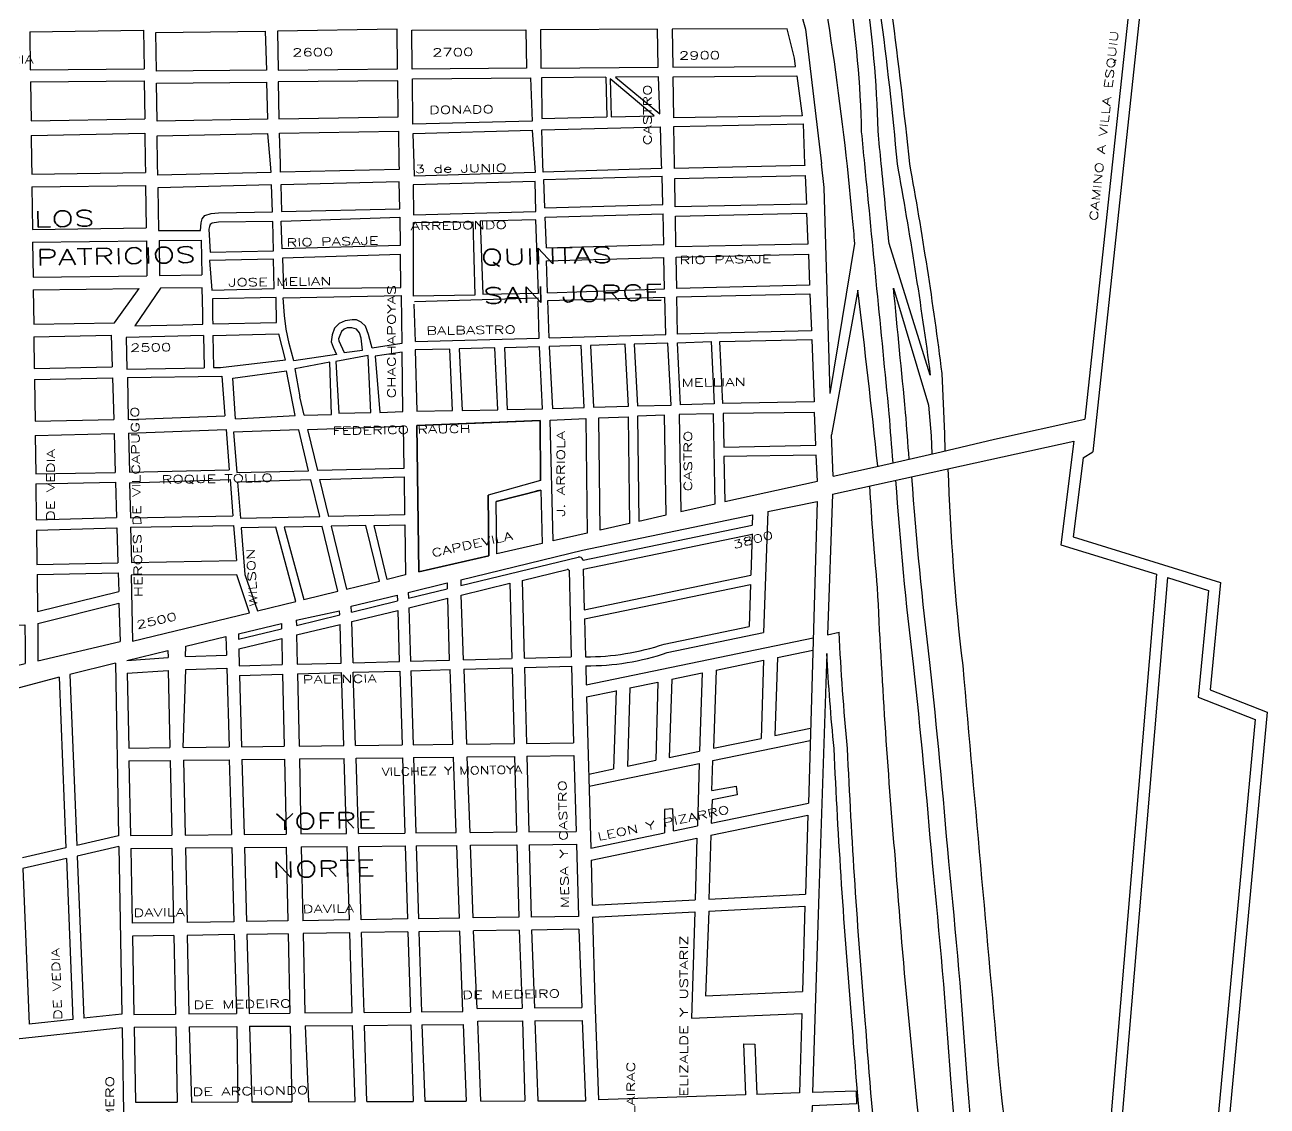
# Model space of a CAD drawing. Header units: millimetres. Extents: x 4375152 to 4409667, y 6523746 to 6549185.
# Drawn here: x 4391750 to 4393303, y 6528235 to 6529587 of the extents above; entities that cross this region are included whole.
import ezdxf

# ---------------------------------------------------------------- set-up
doc = ezdxf.new("R2010")
doc.units = ezdxf.units.MM
for name, color, linetype in [('LINEA CALLE', 252, 'Continuous'), ('NOMBRE BARRIO', 8, 'Continuous'), ('NOMBRE CALLE', 252, 'Continuous')]:
    doc.layers.add(name, color=color, linetype=linetype)
doc.styles.add('ROMANS', font='romans')
doc.styles.add('S1', font='ROMANS')

msp = doc.modelspace()

# ---------------------------------------------------------------- linework, layer by layer
at = {"layer": 'LINEA CALLE', "transparency": 33554687}
for p, q in [((4393227.6, 6530518), (4393075.1, 6529093.8)), ((4393173.8, 6529883.6), (4393084.8, 6529053.1)), ((4391756.5, 6529578.3), (4391898.6, 6529580.3)), ((4391756.5, 6529578.3), (4391757.1, 6529530.5)), ((4391898.6, 6529580.3), (4391899.2, 6529531.9)), ((4391757.1, 6529530.5), (4391899.2, 6529531.9)), ((4392476.4, 6529521.4), (4392395.8, 6529520.8)), ((4392395.8, 6529520.8), (4392396.4, 6529470)), ((4391757.3, 6529515.6), (4391899.4, 6529517.1)), ((4391757.3, 6529515.6), (4391758, 6529466.9)), ((4391899.4, 6529517.1), (4391900.1, 6529469.6)), ((4392482.8, 6529472.1), (4392536.9, 6529473.3)), ((4391758, 6529466.9), (4391900.1, 6529469.6)), ((4392396.4, 6529470), (4392477.6, 6529471.9)), ((4391758.2, 6529448.6), (4391900.3, 6529451.3)), ((4391758.2, 6529448.6), (4391758.7, 6529416.5)), ((4391900.3, 6529451.3), (4391900.8, 6529416.5)), ((4391758.7, 6529416.5), (4391758.9, 6529400.2)), ((4391900.8, 6529416.5), (4391901, 6529402.1)), ((4391758.9, 6529400.2), (4391901, 6529402.1)), ((4392399, 6529393.5), (4392546.6, 6529397.8)), ((4391759.1, 6529384.3), (4391901.2, 6529386.2)), ((4391759.1, 6529384.3), (4391759.8, 6529331.1)), ((4391901.2, 6529386.2), (4391901.9, 6529333)), ((4392400.2, 6529358), (4392547.6, 6529362.3)), ((4392400.6, 6529346.4), (4392547.9, 6529350.7)), ((4391759.8, 6529331.1), (4391901.9, 6529333)), ((4391918, 6529317.2), (4391970.4, 6529317.7)), ((4391760, 6529315.1), (4391902.1, 6529317)), ((4391760, 6529315.1), (4391760.6, 6529271.4)), ((4391902.1, 6529317), (4391902.7, 6529273.3)), ((4391918, 6529317.2), (4391918.6, 6529273.5)), ((4392402, 6529308.1), (4392548.9, 6529312.4)), ((4392402, 6529291.9), (4392548.8, 6529296.2)), ((4391760.6, 6529271.4), (4391902.7, 6529273.3)), ((4391918.6, 6529273.5), (4391971.4, 6529274.4)), ((4391760.8, 6529255.4), (4391893.3, 6529257.2)), ((4391862.1, 6529214.3), (4391893.3, 6529257.2)), ((4391760.8, 6529255.4), (4391760.8, 6529255.3)), ((4391760.8, 6529255.4), (4391761.4, 6529212.6)), ((4392237.4, 6529240.9), (4392392.1, 6529245.4)), ((4392403.7, 6529242.4), (4392550.1, 6529246.6)), ((4391761.4, 6529212.6), (4391862.1, 6529214.3)), ((4391761.6, 6529196.9), (4391858.2, 6529198.9)), ((4391761.6, 6529196.9), (4391762.1, 6529157.4)), ((4391858.2, 6529198.9), (4391859.3, 6529159.3)), ((4392238.5, 6529190.8), (4392393, 6529195.3)), ((4392405.3, 6529195.6), (4392551.3, 6529199.8)), ((4391762.1, 6529157.4), (4391859.3, 6529159.3)), ((4391878.4, 6529145.8), (4391996.4, 6529147.6)), ((4391996.4, 6529147.6), (4392000.3, 6529098.2)), ((4391762.3, 6529143.4), (4391859.7, 6529145.4)), ((4391762.3, 6529143.4), (4391763, 6529091.3)), ((4391859.7, 6529145.4), (4391861.3, 6529093.3)), ((4391878.4, 6529145.8), (4391879.5, 6529093.6)), ((4391763, 6529091.3), (4391861.3, 6529093.3)), ((4391879.5, 6529093.6), (4392000.3, 6529098.2)), ((4392013.4, 6529094.4), (4392088.2, 6529098.3)), ((4392962.2, 6529068.9), (4393075.1, 6529093.8)), ((4391763.2, 6529073.4), (4391861.8, 6529076.1)), ((4391763.2, 6529073.4), (4391763.9, 6529025.7)), ((4391861.8, 6529076.1), (4391863.2, 6529027.3)), ((4391879.9, 6529076.5), (4392001.7, 6529080.8)), ((4391879.9, 6529076.5), (4391880.9, 6529027.5)), ((4392001.7, 6529080.8), (4392005.7, 6529030.5)), ((4392759.6, 6529000.2), (4393061.2, 6529066.4)), ((4392895.3, 6529053.1), (4392962.2, 6529068.9)), ((4393061.2, 6529066.4), (4393045.1, 6528936.8)), ((4392816.9, 6529035.3), (4392895.3, 6529053.1)), ((4393072.7, 6529045.4), (4393060.5, 6528946.7)), ((4393072.7, 6529045.4), (4393084.8, 6529053.1)), ((4391763.9, 6529025.7), (4391863.2, 6529027.3)), ((4391880.9, 6529027.5), (4392005.7, 6529030.5)), ((4392760.4, 6529022.6), (4392816.9, 6529035.3)), ((4391764, 6529013), (4391863.5, 6529015.2)), ((4391764, 6529013), (4391764.6, 6528968.2)), ((4391863.5, 6529015.2), (4391864.8, 6528971.1)), ((4391881.2, 6529014.5), (4392006.7, 6529018.4)), ((4391881.2, 6529014.5), (4391882.2, 6528970.5)), ((4392006.7, 6529018.4), (4392010.2, 6528973.2)), ((4392759.6, 6529000.2), (4392753.5, 6528824.2)), ((4392678.7, 6528978.3), (4392673.5, 6528827)), ((4392678.7, 6528978.3), (4392740.5, 6528991.1)), ((4392740.5, 6528991.1), (4392729.5, 6528614)), ((4391764.6, 6528968.2), (4391864.8, 6528971.1)), ((4391882.2, 6528970.5), (4392010.2, 6528973.2)), ((4391882.4, 6528958.7), (4392011.2, 6528961.1)), ((4392011.2, 6528961.1), (4392014.7, 6528917.3)), ((4392447.3, 6528930.1), (4392659.7, 6528974.3)), ((4392447.8, 6528917.8), (4392659.4, 6528961.5)), ((4392659.7, 6528974.3), (4392659.4, 6528961.5)), ((4391764.8, 6528955.2), (4391865.2, 6528958.2)), ((4391764.8, 6528955.2), (4391765.4, 6528912)), ((4391865.2, 6528958.2), (4391866.5, 6528914.4)), ((4391882.4, 6528958.7), (4391883.4, 6528914.8)), ((4392448, 6528906.3), (4392659, 6528950)), ((4392659, 6528950.6), (4392657.5, 6528898.7)), ((4393060.5, 6528946.7), (4393244.6, 6528889.9)), ((4392295, 6528893.2), (4392447.3, 6528930.1)), ((4393045.1, 6528936.8), (4393164.4, 6528900)), ((4391765.4, 6528912), (4391866.5, 6528914.4)), ((4391883.4, 6528914.8), (4392014.7, 6528917.3)), ((4392295.3, 6528886), (4392441.6, 6528921.4)), ((4391765.5, 6528899.7), (4391866.9, 6528901.8)), ((4391765.5, 6528899.7), (4391766.1, 6528853.3)), ((4391866.9, 6528901.8), (4391867.5, 6528878.6)), ((4392371.7, 6528892.4), (4392428.2, 6528906.1)), ((4392430.3, 6528905), (4392433.1, 6528796.9)), ((4392448, 6528906.3), (4392449.3, 6528855.6)), ((4392449.3, 6528855.6), (4392657.5, 6528898.7)), ((4393164.4, 6528900), (4393105.5, 6528196.3)), ((4392229.4, 6528877.3), (4392278, 6528889.1)), ((4392278, 6528889.1), (4392278.2, 6528881.8)), ((4392295, 6528893.2), (4392295.3, 6528886)), ((4392295.7, 6528874), (4392356.2, 6528888.7)), ((4392356.2, 6528888.7), (4392358.8, 6528794.8)), ((4392371.7, 6528892.4), (4392374.4, 6528795.3)), ((4392449.6, 6528844.2), (4392657.1, 6528887.1)), ((4392657.1, 6528887.1), (4392655.5, 6528834.7)), ((4393178.1, 6528895.8), (4393120.5, 6528208.5)), ((4393178.1, 6528895.8), (4393229.6, 6528879.9)), ((4393244.6, 6528889.9), (4393231.5, 6528755.5)), ((4391766.1, 6528853.3), (4391867.5, 6528878.6)), ((4392158.1, 6528860), (4392215.7, 6528874)), ((4392215.7, 6528874), (4392215.9, 6528866.7)), ((4392229.4, 6528877.3), (4392229.6, 6528870.1)), ((4392229.6, 6528870.1), (4392278.2, 6528881.8)), ((4392230, 6528858.1), (4392278.7, 6528869.9)), ((4392280.8, 6528792.7), (4392278.7, 6528869.9)), ((4392298.6, 6528793.2), (4392295.7, 6528874)), ((4393229.6, 6528879.9), (4393216.5, 6528746.3)), ((4391766.3, 6528838.5), (4391867.7, 6528863.8)), ((4391867.7, 6528863.8), (4391869.4, 6528816)), ((4392089.5, 6528842.4), (4392143.6, 6528854.1)), ((4392143.8, 6528849.3), (4392143.6, 6528854.1)), ((4392158.3, 6528852.8), (4392158.1, 6528860)), ((4392158.3, 6528852.8), (4392215.9, 6528866.7)), ((4392158.7, 6528840.8), (4392216.3, 6528854.8)), ((4392216.3, 6528854.8), (4392218.2, 6528791)), ((4392230, 6528858.1), (4392232.1, 6528791.4)), ((4391611.4, 6528833.6), (4391750.4, 6528836.8)), ((4391750.4, 6528836.8), (4391750.6, 6528811)), ((4391750.4, 6528836.8), (4391750.6, 6528811)), ((4391766.3, 6528838.5), (4391766.5, 6528811)), ((4391766.3, 6528838.5), (4391766.5, 6528811)), ((4392017.3, 6528825.6), (4392070.9, 6528838.4)), ((4392070.9, 6528838.4), (4392071, 6528831.7)), ((4392089.5, 6528842.4), (4392089.6, 6528836.2)), ((4392089.6, 6528836.1), (4392143.8, 6528849.3)), ((4392089.9, 6528824.1), (4392144.2, 6528837.3)), ((4392145.5, 6528789), (4392144.2, 6528837.3)), ((4392160.4, 6528789.4), (4392158.7, 6528840.8)), ((4392449.6, 6528844.2), (4392450.9, 6528796.9)), ((4391951.5, 6528810), (4392001.5, 6528822.1)), ((4392001.5, 6528822.1), (4392002.2, 6528798.7)), ((4392017.3, 6528825.6), (4392017.4, 6528818.7)), ((4392017.4, 6528818.7), (4392071, 6528831.7)), ((4392089.9, 6528824.1), (4392090.7, 6528787.6)), ((4392549.4, 6528812.8), (4392655.5, 6528834.7)), ((4392553.1, 6528802.1), (4392673.5, 6528827)), ((4392753.5, 6528824.2), (4392767.9, 6528827.4)), ((4391750.6, 6528811), (4391750.8, 6528788.4)), ((4391766.5, 6528811), (4391766.6, 6528791.8)), ((4391766.6, 6528791.8), (4391869.4, 6528816)), ((4391950.9, 6528797.3), (4391951.5, 6528810)), ((4392017.8, 6528806.7), (4392071.3, 6528819.6)), ((4392071.3, 6528819.6), (4392072, 6528787)), ((4392451.9, 6528761.7), (4392735.3, 6528820.4)), ((4391877.9, 6528792.3), (4391929, 6528804.6)), ((4391929, 6528804.6), (4391929.2, 6528795.8)), ((4391950.9, 6528797.3), (4392002.2, 6528798.7)), ((4392614.2, 6528780.2), (4392673.5, 6528792.5)), ((4392673.5, 6528792.5), (4392670.6, 6528694.8)), ((4392690.8, 6528796.1), (4392687.6, 6528698.3)), ((4392690.8, 6528796.1), (4392734.9, 6528805.2)), ((4392752.7, 6528801.1), (4392742.6, 6528500.9)), ((4391612.4, 6528755.1), (4391750.8, 6528788.4)), ((4391863.6, 6528788.9), (4391806.6, 6528774.8)), ((4391806.6, 6528774.8), (4391815.2, 6528561)), ((4391863.6, 6528788.9), (4391867.4, 6528573)), ((4391878.2, 6528776.2), (4391880, 6528682.7)), ((4391929.5, 6528779.7), (4391931.5, 6528683.3)), ((4391948.3, 6528683.5), (4391951.3, 6528781.1)), ((4391951.3, 6528781.1), (4392002.6, 6528782.5)), ((4392002.6, 6528782.5), (4392005.4, 6528684.2)), ((4392072.3, 6528775.1), (4392074.2, 6528685)), ((4392090.9, 6528775.6), (4392092.9, 6528685.2)), ((4392148.9, 6528685.9), (4392146, 6528777.1)), ((4392163.6, 6528686.1), (4392160.7, 6528777.5)), ((4392218.7, 6528779), (4392221.6, 6528686.8)), ((4392232.5, 6528779.4), (4392235.4, 6528686.9)), ((4392285.3, 6528687.5), (4392281.9, 6528780.8)), ((4392302.6, 6528687.7), (4392299.1, 6528781.2)), ((4392359.1, 6528782.9), (4392361.6, 6528688.4)), ((4392374.7, 6528783.3), (4392377.3, 6528688.6)), ((4392433.5, 6528784.9), (4392436.1, 6528689.3)), ((4392451.2, 6528785.5), (4392451.9, 6528761.7)), ((4392558.8, 6528768.8), (4392596.5, 6528776.6)), ((4392596.5, 6528776.6), (4392593.5, 6528678.8)), ((4392614.2, 6528780.2), (4392611, 6528682.4)), ((4391793.1, 6528771.2), (4391738.7, 6528756.9)), ((4391793.1, 6528771.2), (4391801.6, 6528557.9)), ((4392018.7, 6528773.6), (4392021.2, 6528684.4)), ((4392506.4, 6528757.9), (4392541.5, 6528765.2)), ((4392541.5, 6528765.2), (4392538.6, 6528667.4)), ((4392558.8, 6528768.8), (4392555.6, 6528671)), ((4392452.3, 6528746.7), (4392489.1, 6528754.3)), ((4392452.3, 6528746.7), (4392457.4, 6528557.7)), ((4392489.1, 6528754.5), (4392486.1, 6528656.6)), ((4392506.4, 6528757.9), (4392503.2, 6528660.1)), ((4393216.5, 6528746.3), (4393287.9, 6528718.5)), ((4393231.5, 6528755.5), (4393302.8, 6528727.7)), ((4393302.8, 6528727.7), (4393231, 6527957.3)), ((4393287.9, 6528718.5), (4393238.9, 6528193.3)), ((4392687.6, 6528698.3), (4392731.9, 6528707.5)), ((4391880, 6528682.7), (4391931.5, 6528683.3)), ((4391948.3, 6528683.5), (4392005.4, 6528684.2)), ((4392021.2, 6528684.4), (4392074.2, 6528685)), ((4392092.9, 6528685.2), (4392148.9, 6528685.9)), ((4392163.6, 6528686.1), (4392221.6, 6528686.8)), ((4392235.4, 6528686.9), (4392285.3, 6528687.5)), ((4392302.6, 6528687.7), (4392361.6, 6528688.4)), ((4392377.3, 6528688.6), (4392436.1, 6528689.3)), ((4392610.1, 6528667.2), (4392731.5, 6528692.3)), ((4392611, 6528682.4), (4392670.6, 6528694.8)), ((4391880.3, 6528666.6), (4391931.9, 6528667.2)), ((4391880.3, 6528666.6), (4391882.1, 6528573.3)), ((4391931.9, 6528667.2), (4391933.8, 6528573.8)), ((4391948.7, 6528667.4), (4392005.8, 6528668)), ((4391948.7, 6528667.4), (4391950.6, 6528573.9)), ((4392005.8, 6528668), (4392008.4, 6528574.5)), ((4392021.6, 6528668.2), (4392074.6, 6528668.9)), ((4392021.6, 6528668.2), (4392024.2, 6528574.6)), ((4392074.6, 6528668.9), (4392076.7, 6528575.1)), ((4392093.3, 6528669.1), (4392149.4, 6528669.8)), ((4392093.3, 6528669.1), (4392095.3, 6528575.3)), ((4392152.4, 6528575.8), (4392149.4, 6528669.8)), ((4392164.1, 6528669.9), (4392222.1, 6528670.6)), ((4392167.1, 6528576), (4392164.1, 6528669.9)), ((4392222.1, 6528670.6), (4392225.1, 6528576.5)), ((4392235.9, 6528670.8), (4392285.9, 6528671.4)), ((4392235.9, 6528670.8), (4392238.9, 6528576.6)), ((4392289.4, 6528577.1), (4392285.9, 6528671.4)), ((4392303.1, 6528671.6), (4392362, 6528672.3)), ((4392306.6, 6528577.3), (4392303.1, 6528671.6)), ((4392362, 6528672.3), (4392364.6, 6528577.8)), ((4392377.7, 6528672.5), (4392436.5, 6528673.2)), ((4392377.7, 6528672.5), (4392380.2, 6528578)), ((4392436.5, 6528673.2), (4392439.1, 6528578.5)), ((4392503.2, 6528660.1), (4392538.6, 6528667.4)), ((4392555.6, 6528671), (4392593.5, 6528678.8)), ((4392454.9, 6528650.1), (4392486.1, 6528656.6)), ((4392455.3, 6528635.1), (4392593.1, 6528663.6)), ((4392593.1, 6528663.6), (4392590.7, 6528585.3)), ((4392609.2, 6528618.1), (4392608, 6528588.9)), ((4392608, 6528588.9), (4392729.5, 6528614)), ((4392607.5, 6528573.7), (4392728.6, 6528598.8)), ((4392728.6, 6528598.8), (4392725.7, 6528500)), ((4391867.4, 6528573), (4391815.2, 6528561)), ((4391882.1, 6528573.3), (4391933.8, 6528573.8)), ((4391950.6, 6528573.9), (4392008.4, 6528574.5)), ((4392024.2, 6528574.6), (4392076.7, 6528575.1)), ((4392095.3, 6528575.3), (4392152.4, 6528575.8)), ((4392167.1, 6528576), (4392225.1, 6528576.5)), ((4392238.9, 6528576.6), (4392289.4, 6528577.1)), ((4392306.6, 6528577.3), (4392364.6, 6528577.8)), ((4392380.2, 6528578), (4392439.1, 6528578.5)), ((4392457.4, 6528557.7), (4392549.7, 6528576.8)), ((4392560.9, 6528579.2), (4392590.7, 6528585.3)), ((4392607.5, 6528573.7), (4392604.9, 6528493.7)), ((4391801.6, 6528557.9), (4391747.2, 6528545.4)), ((4391867.7, 6528559.6), (4391815.7, 6528547.7)), ((4391867.7, 6528559.6), (4391871.4, 6528349.9)), ((4391882.5, 6528557.1), (4391934.1, 6528557.6)), ((4391882.5, 6528557.1), (4391884.3, 6528463.6)), ((4391934.1, 6528557.6), (4391936.1, 6528464.4)), ((4391950.9, 6528557.8), (4392008.9, 6528558.3)), ((4391950.9, 6528557.8), (4391952.9, 6528464.7)), ((4392008.9, 6528558.3), (4392011.4, 6528465.6)), ((4392024.7, 6528558.5), (4392077, 6528559)), ((4392024.7, 6528558.5), (4392027.3, 6528465.8)), ((4392077, 6528559), (4392079.1, 6528466.6)), ((4392095.7, 6528559.1), (4392152.9, 6528559.7)), ((4392095.7, 6528559.1), (4392097.7, 6528466.9)), ((4392155.8, 6528467.8), (4392152.9, 6528559.7)), ((4392167.6, 6528559.8), (4392225.6, 6528560.4)), ((4392170.5, 6528468.1), (4392167.6, 6528559.8)), ((4392225.6, 6528560.4), (4392228.4, 6528469)), ((4392239.4, 6528560.5), (4392290, 6528561)), ((4392239.4, 6528560.5), (4392242.3, 6528469.2)), ((4392293.3, 6528470), (4392290, 6528561)), ((4392307.2, 6528561.1), (4392365, 6528561.7)), ((4392310.5, 6528470.3), (4392307.2, 6528561.1)), ((4392365, 6528561.7), (4392367.5, 6528471.2)), ((4392380.7, 6528561.8), (4392439.5, 6528562.4)), ((4392380.7, 6528561.8), (4392383.1, 6528471.4)), ((4392439.5, 6528562.4), (4392442, 6528472.3)), ((4392457.8, 6528542.7), (4392590.2, 6528570.1)), ((4392590.2, 6528570.1), (4392587.9, 6528492.9)), ((4391802.2, 6528544.6), (4391747.8, 6528532.1)), ((4391802.2, 6528544.6), (4391810.2, 6528343.3)), ((4391815.7, 6528547.7), (4391823.8, 6528344.8)), ((4392457.8, 6528542.7), (4392459.4, 6528486.2)), ((4391747.8, 6528532.1), (4391755.5, 6528337.5)), ((4392604.9, 6528493.7), (4392725.7, 6528500)), ((4392742.6, 6528500.9), (4392734.6, 6528252)), ((4392459.4, 6528486.2), (4392587.9, 6528492.9)), ((4392605.2, 6528478.9), (4392725.2, 6528485.2)), ((4392725.2, 6528485.2), (4392722, 6528378.2)), ((4391936.1, 6528464.4), (4391884.3, 6528463.6)), ((4392011.4, 6528465.6), (4391952.9, 6528464.7)), ((4392079.1, 6528466.6), (4392027.3, 6528465.8)), ((4392155.8, 6528467.8), (4392097.7, 6528466.9)), ((4392228.4, 6528469), (4392170.5, 6528468.1)), ((4392293.3, 6528470), (4392242.3, 6528469.2)), ((4392367.5, 6528471.2), (4392310.5, 6528470.3)), ((4392442, 6528472.3), (4392383.1, 6528471.4)), ((4392459.8, 6528471.4), (4392587.5, 6528478)), ((4392459.8, 6528471.4), (4392462.6, 6528367)), ((4392587.5, 6528478), (4392583.5, 6528345)), ((4392605.2, 6528478.9), (4392601, 6528373)), ((4391936.4, 6528448.2), (4391884.6, 6528447.4)), ((4391936.4, 6528448.2), (4391938.5, 6528350.2)), ((4392011.9, 6528449.4), (4391953.2, 6528448.5)), ((4391953.2, 6528448.5), (4391955.3, 6528350.3)), ((4392011.9, 6528449.4), (4392014.6, 6528350.8)), ((4392079.4, 6528450.5), (4392027.7, 6528449.7)), ((4392027.7, 6528449.7), (4392030.5, 6528351)), ((4392079.4, 6528450.5), (4392081.6, 6528351.4)), ((4392156.3, 6528451.7), (4392098.1, 6528450.8)), ((4392098.1, 6528450.8), (4392100.3, 6528351.5)), ((4392159.4, 6528352), (4392156.3, 6528451.7)), ((4392229, 6528452.8), (4392171, 6528451.9)), ((4392174.1, 6528352.2), (4392171, 6528451.9)), ((4392229, 6528452.8), (4392232.1, 6528352.6)), ((4392293.9, 6528453.8), (4392242.8, 6528453)), ((4392242.8, 6528453), (4392245.9, 6528352.8)), ((4392297.5, 6528353.2), (4392293.9, 6528453.8)), ((4392367.9, 6528455), (4392311.1, 6528454.1)), ((4392315.7, 6528357.2), (4392311.1, 6528454.1)), ((4392367.9, 6528455), (4392371.6, 6528357.7)), ((4392442.4, 6528456.2), (4392383.6, 6528455.2)), ((4392383.6, 6528455.2), (4392387.3, 6528357.8)), ((4392442.4, 6528456.2), (4392446.2, 6528358.3)), ((4391884.6, 6528447.4), (4391886.5, 6528349.7)), ((4392601, 6528373), (4392722, 6528378.2)), ((4392315.7, 6528357.2), (4392371.6, 6528357.7)), ((4392387.3, 6528357.8), (4392446.2, 6528358.3)), ((4392462.6, 6528367), (4392467.1, 6528243)), ((4391810.2, 6528343.3), (4391755.5, 6528337.5)), ((4391871.4, 6528349.9), (4391823.8, 6528344.8)), ((4391886.5, 6528349.7), (4391938.5, 6528350.2)), ((4391955.3, 6528350.3), (4392014.6, 6528350.8)), ((4392030.5, 6528351), (4392081.6, 6528351.4)), ((4392100.3, 6528351.5), (4392159.4, 6528352)), ((4392174.1, 6528352.2), (4392232.1, 6528352.6)), ((4392245.9, 6528352.8), (4392297.5, 6528353.2)), ((4392316.3, 6528341.1), (4392372.1, 6528341.5)), ((4392320.2, 6528241.3), (4392316.3, 6528341.1)), ((4392372.1, 6528341.5), (4392374.9, 6528241.5)), ((4392387.7, 6528341.7), (4392446.6, 6528342.2)), ((4392387.7, 6528341.7), (4392391.3, 6528241.5)), ((4392446.6, 6528342.2), (4392450.9, 6528241.7)), ((4392583.5, 6528345), (4392721.2, 6528350.9)), ((4392721.2, 6528350.9), (4392718.2, 6528251.5)), ((4391871.7, 6528332.8), (4391613.5, 6528305.2)), ((4391871.7, 6528332.8), (4391875.5, 6528123.1)), ((4391886.8, 6528333.6), (4391938.8, 6528334)), ((4391886.8, 6528333.6), (4391888.4, 6528239.8)), ((4391938.8, 6528334), (4391940.8, 6528240)), ((4391955.6, 6528334.2), (4392015.3, 6528334.7)), ((4391955.6, 6528334.2), (4391958.4, 6528240.1)), ((4392015.3, 6528334.7), (4392016.3, 6528240.3)), ((4392030.9, 6528334.8), (4392082, 6528335.2)), ((4392030.9, 6528334.8), (4392034, 6528240.3)), ((4392082, 6528335.2), (4392084, 6528240.5)), ((4392100.6, 6528335.4), (4392159.9, 6528335.9)), ((4392100.6, 6528335.4), (4392104.6, 6528240.6)), ((4392162.9, 6528240.8), (4392159.9, 6528335.9)), ((4392174.6, 6528336), (4392232.6, 6528336.5)), ((4392177.6, 6528240.8), (4392174.6, 6528336)), ((4392232.6, 6528336.5), (4392235.6, 6528241)), ((4392246.4, 6528336.6), (4392298.1, 6528337)), ((4392246.4, 6528336.6), (4392250.3, 6528241.1)), ((4392298.1, 6528337), (4392301.6, 6528241.2)), ((4392648.2, 6528312.8), (4392650.8, 6528249.2)), ((4392662.5, 6528312.7), (4392665.1, 6528249.7)), ((4392650.8, 6528249.2), (4392467.1, 6528243)), ((4392718.2, 6528251.5), (4392665.1, 6528249.7)), ((4392789, 6528253.9), (4392734.6, 6528252)), ((4392789, 6528253.9), (4392789.5, 6528237.7)), ((4391888.4, 6528239.8), (4391940.8, 6528240)), ((4391958.4, 6528240.1), (4392016.3, 6528240.3)), ((4392034, 6528240.3), (4392084, 6528240.5)), ((4392104.6, 6528240.6), (4392162.9, 6528240.8)), ((4392177.6, 6528240.8), (4392235.6, 6528241)), ((4392250.3, 6528241.1), (4392301.6, 6528241.2)), ((4392320.2, 6528241.3), (4392374.9, 6528241.5)), ((4392391.3, 6528241.5), (4392450.9, 6528241.7)), ((4392734, 6528235.2), (4392727.7, 6528039.5)), ((4392789.5, 6528237.7), (4392734, 6528235.2))]:
    msp.add_line(p, q, dxfattribs=at)
at = {"layer": 'LINEA CALLE', "transparency": 33554687, "flags": 128}
for points in [[(4392835.3, 6529039.5, -0.002081), (4392830.5, 6529100.7, -0.000026), (4392799.9, 6529413.2, -0.000003), (4392796, 6529453, 0.032358), (4392780.2, 6529631.3, 0.001668), (4392739.6, 6529808.8, 0.018814), (4392686.6, 6529957.9, 0.082752), (4392598.7, 6530119.8, 0.10843), (4392425.5, 6530269.8, 0.035042), (4392251.6, 6530334.9, 0.012593), (4392140.5, 6530369.6, 0.010503), (4392012.5, 6530403.9, 0.053046), (4391879, 6530433.5, 0.019948), (4391463.6, 6530472.6), (4391463.6, 6530472.6), (4391463.6, 6530472.6), (4391463.6, 6530472.6), (4391463.6, 6530472.6), (4391463.6, 6530472.6), (4391463.6, 6530472.6)], [(4392830.3, 6529313.4, -0.000008), (4392820.5, 6529413.2, -0.000003), (4392816.5, 6529454.3, 0.032348), (4392800.4, 6529635.1, 0.001681), (4392759.4, 6529814.2, 0.018963), (4392705.4, 6529966, 0.044737), (4392620.9, 6530130, 0.107662), (4392436.6, 6530289.9, 0.00514), (4392265.3, 6530352.5, 0.019623), (4392141.6, 6530387.9, -0.020411), (4392016.8, 6530424.2, 0.019181), (4391883.5, 6530463, 0.000757), (4391874.3, 6530465.4, 0.000757)], [(4392349.3, 6530406.7), (4392349.3, 6530406.7), (4392390.1, 6530377.6), (4392425.9, 6530356.4), (4392454, 6530336.2), (4392477.5, 6530316.4), (4392505.9, 6530294.7), (4392505.9, 6530294.7, -0.041689), (4392629.6, 6530142.3, -0.054888), (4392750.8, 6529914.5, -0.02642), (4392818.8, 6529604.4, -0.012446), (4392840.2, 6529413.3, -0.012103), (4392881.8, 6529149.1), (4392881.8, 6529149.1), (4392830.3, 6529313.4)], [(4392756.6, 6529125.9), (4392787.6, 6529313.4, -0.000574), (4392784.7, 6529345), (4392784.7, 6529345, 0.026099), (4392724.5, 6529760.9, 0.036232), (4392674.9, 6529922.8, 0.19759), (4392414.5, 6530249.8, 0.025184), (4392055.7, 6530371.2)], [(4392855.5, 6529044.1, -0.00199), (4392851, 6529102.4, -0.000013), (4392835.8, 6529257.8), (4392879.5, 6529111.3), (4392882.7, 6529072.9), (4392883.9, 6529050.5)], [(4392816.1, 6529035.1, 0.004665), (4392791.2, 6529255.3), (4392758.2, 6529074.3)], [(4391594.7, 6526518.8), (4391811.9, 6526555.1), (4392155.1, 6526618.4, -0.0041), (4392367.2, 6526685.1, -1.132566), (4392367.2, 6526684.6, 0.017924), (4392593.2, 6526748.1, 0.158464), (4392782.2, 6526946.8, 0.056924), (4392852.9, 6527206.6, 0.020725), (4392893.6, 6527503.9, 0.055913), (4392902.7, 6527812.2, 0.002794), (4392877.4, 6528130.4, -0.010218), (4392838.2, 6528543.4, -0.009684), (4392815.9, 6528883.3, -0.00964), (4392806.3, 6529010.5, -0.002487)], [(4392847, 6527842.6, 0.000762), (4392839.8, 6527929.3, -0.010218), (4392800.5, 6528342.3, -0.009684), (4392778.3, 6528682.2, -0.011901), (4392767.9, 6528827.4)], [(4392810.8, 6528040.3, -0.007467), (4392783.8, 6528342.3, -0.009684), (4392761.5, 6528682.2, -0.012864), (4392752.7, 6528801.1, -0.012864)]]:
    msp.add_lwpolyline(points, format="xyb", dxfattribs=at)
at = {"layer": 'LINEA CALLE', "transparency": 33554687}
for points in [[(4392815.9, 6529712.3, -0.014431), (4392833.4, 6529603.2, -0.007079), (4392855.7, 6529413.2, -0.013622), (4392896.2, 6529151.1), (4392896.2, 6529151.1), (4392899.4, 6529075.7), (4392900.1, 6529054.3)], [(4392903.9, 6529031.9, 0.021315), (4392922.3, 6528785.9, 0.000363), (4392969.8, 6528253.4, -0.027435), (4393004.4, 6527750, -0.029337), (4392971.2, 6527329.5, -0.01351), (4392904.4, 6527010.8, 0.243437), (4392979.2, 6526817.9, 0.119362), (4393199.5, 6526693.6), (4393214.7, 6526693.9, 0.338515), (4393238.3, 6526848.2)], [(4392838.5, 6529017.5, 0.013716), (4392860.4, 6528787.4, -0.00645), (4392884, 6528539, -0.008987), (4392907, 6528269.2, 0.007846), (4392929.5, 6528024.3, -0.027768), (4392954.5, 6527756.8, 0.001813), (4392946.2, 6527507.2, 0.008228), (4392916.6, 6527326.3, -0.028099), (4392884.8, 6527152.4, 0.022888), (4392854.7, 6527017.3, 0.025268), (4392838.2, 6526879.7, 0.006598), (4392831.4, 6526759.1, 0.003942), (4392829.2, 6526685.3)], [(4392858.3, 6529021.9, 0.011979), (4392880.8, 6528789.7, -0.006447), (4392904.4, 6528540.9, -0.008977), (4392927.5, 6528270.7, 0.007829), (4392949.9, 6528026.9, -0.027803), (4392975, 6527756.8, 0.00183), (4392966.6, 6527505.1, 0.008286), (4392937, 6527323.6, -0.049463), (4392900.6, 6527148.1, 0.022882), (4392870.7, 6527014.5, 0.025262), (4392854.5, 6526878.6, 0.006596), (4392847.7, 6526758.4, 0.003898), (4392845.6, 6526685.7)]]:
    msp.add_lwpolyline(points, format="xyb", dxfattribs=at)
at = {"layer": 'LINEA CALLE', "transparency": 33554687, "flags": 128}
msp.add_lwpolyline([(4392712.7, 6529629.2), (4392726, 6529581.7), (4392745.8, 6529413.2)], dxfattribs=at)
at = {"layer": 'LINEA CALLE', "linetype": 'ByBlock', "transparency": 33554687}
for points in [[(4392713.5, 6529535), (4392712.2, 6529545.1), (4392703.1, 6529581.8), (4392559.2, 6529581.4), (4392560.1, 6529534.1)], [(4391914.7, 6529528.8), (4391914, 6529577.2), (4392050.5, 6529579), (4392052.1, 6529530.2)], [(4392234.4, 6529531.4), (4392233.7, 6529580.1), (4392376.4, 6529580.7), (4392377, 6529532.6)], [(4392395.2, 6529532.8), (4392541.8, 6529534), (4392541, 6529581.3), (4392394.7, 6529580.7)], [(4392235.3, 6529462.9), (4392234.5, 6529519.4), (4392382.3, 6529520.7), (4392384.1, 6529466.4)], [(4392488.4, 6529521.5), (4392543.6, 6529475.5), (4392542.1, 6529522)], [(4392715.1, 6529523), (4392721.6, 6529473.1), (4392561.2, 6529470.6), (4392560.3, 6529522.1)], [(4392052.4, 6529515.3), (4392053.4, 6529469.1), (4391915.5, 6529466.5), (4391914.9, 6529513.9)], [(4392237, 6529397.7), (4392236.6, 6529413.2), (4392235.4, 6529451), (4392384.4, 6529455.1), (4392387.8, 6529402.2)], [(4392563.1, 6529359.4), (4392562.5, 6529394.9), (4392725.4, 6529398.6), (4392726.9, 6529362.8)], [(4392070.8, 6529353.5), (4392218.7, 6529357), (4392218.2, 6529390.8), (4392070.1, 6529387)], [(4392389, 6529353.6), (4392388.1, 6529391.1), (4392235.7, 6529386.8), (4392236.1, 6529349.3)], [(4392564, 6529309.5), (4392563.3, 6529347.8), (4392727.3, 6529351.5), (4392728.9, 6529312.9)], [(4392219.5, 6529310.9), (4392071.9, 6529306.9), (4392070.5, 6529341.6), (4392218.9, 6529346.4)], [(4392236.1, 6529339.7), (4392310, 6529340.6), (4392312.8, 6529249), (4392236.1, 6529247.7)], [(4392731, 6529261.3), (4392564.9, 6529257.3), (4392564.2, 6529296.6), (4392729.4, 6529300.3)], [(4391887.7, 6529210.7), (4391947.6, 6529211.7), (4391972.7, 6529212.6), (4391972.7, 6529212.6), (4391972.7, 6529220.3), (4391972.7, 6529226.2), (4391971.7, 6529258), (4391919.6, 6529257.6)], [(4392221.4, 6529188.6), (4392184.4, 6529182.7), (4392183.2, 6529187.1), (4392179.7, 6529199.8), (4392176, 6529210.2), (4392170.6, 6529215.2), (4392164.9, 6529218.1), (4392159.5, 6529218.1), (4392150.4, 6529216.8), (4392143.1, 6529213.4), (4392137.1, 6529207.7), (4392134.2, 6529199.5), (4392133, 6529190.6), (4392135.5, 6529184), (4392139.9, 6529174.8), (4392086.5, 6529166.9), (4392080.7, 6529188.4), (4392076.7, 6529206.3), (4392074.7, 6529223.4), (4392073.1, 6529245.7), (4392220.5, 6529248.5)], [(4392565.9, 6529200.3), (4392565.1, 6529246.9), (4392731.4, 6529250.7), (4392733.3, 6529204.3)], [(4392221.6, 6529177.8), (4392188.1, 6529172.8), (4392193.7, 6529102.3), (4392222.8, 6529103.4)], [(4392223.9, 6529032.3), (4392116.2, 6529029.8), (4392103.7, 6529081), (4392223.1, 6529085.2)], [(4392242.7, 6528903.1), (4392240.3, 6529085.8), (4392323.7, 6529089.3), (4392394.1, 6529092.3), (4392394.5, 6529017.1), (4392329.1, 6528998.8), (4392330.1, 6528923.2)], [(4392452.8, 6528951.4), (4392410.6, 6528941.7), (4392406.8, 6529092.8), (4392451.4, 6529094.7)], [(4392011.2, 6529077.8), (4392015.2, 6529027.4), (4392104.9, 6529029.5), (4392092.5, 6529080.6)], [(4392224.9, 6528974.3), (4392130.2, 6528972.3), (4392118.9, 6529018.5), (4392224.1, 6529021.8)], [(4392193.3, 6528891.3), (4392176.5, 6528961), (4392133.1, 6528960.1), (4392152.3, 6528881.3)], [(4392074.2, 6528959), (4392098.8, 6528868.3), (4392141.6, 6528878.7), (4392121.8, 6528959.9)], [(4391884.9, 6528816.4), (4392031.1, 6528851.9), (4392015.3, 6528899.1), (4391883.2, 6528898.9)]]:
    msp.add_lwpolyline(points, close=True, dxfattribs=at)
for points in [[(4392067, 6529530.3), (4392216.1, 6529531.9), (4392215.5, 6529581.3), (4392066, 6529579.2), (4392067, 6529530.3)], [(4392476.4, 6529521.4), (4392477.6, 6529471.9)], [(4392067.6, 6529469.3), (4392216.9, 6529472.1), (4392216.3, 6529517), (4392066.9, 6529515.5), (4392067.6, 6529469.3)], [(4392481.8, 6529519.3), (4392482.8, 6529472.1)], [(4392536.9, 6529473.3), (4392481.8, 6529519.3)], [(4392397.7, 6529413.2), (4392396.3, 6529455.5), (4392544.1, 6529459.6), (4392545.6, 6529413.2)], [(4392722.8, 6529463.3), (4392724.8, 6529413.2), (4392724.9, 6529411.1), (4392562.3, 6529407.5), (4392562.2, 6529413.2), (4392561.4, 6529460), (4392722.8, 6529463.2)], [(4391916.2, 6529413.2), (4391915.8, 6529448.3), (4392053.7, 6529450.9), (4392056.8, 6529413.2)], [(4392069.6, 6529413.2), (4392068.7, 6529451.3), (4392217.1, 6529454.1), (4392217.8, 6529413.2)], [(4392056.8, 6529413.2), (4392057.7, 6529402.3), (4391916.4, 6529399), (4391916.2, 6529413.2)], [(4392069.8, 6529402.6), (4392069.6, 6529413.2)], [(4392217.8, 6529413.2), (4392217.9, 6529406), (4392069.8, 6529402.6)], [(4392545.6, 6529413.2), (4392545.8, 6529407.1), (4392398.1, 6529402.8), (4392397.7, 6529413.2)], [(4392756.6, 6529125.9), (4392749.3, 6529383.6), (4392745.8, 6529413.2)], [(4392547.7, 6529362.3), (4392546.6, 6529397.8)], [(4392058.3, 6529386.7), (4391916.6, 6529383.1), (4391917.3, 6529329.9), (4391969.9, 6529329.9), (4391970.6, 6529339.4), (4391972, 6529344.4), (4391975.3, 6529348.7), (4391982.9, 6529351), (4391992.3, 6529351.7), (4392059.6, 6529353.2), (4392058.3, 6529386.7)], [(4392400.2, 6529358), (4392399, 6529393.5)], [(4392548.9, 6529312.4), (4392547.9, 6529350.7)], [(4391981.7, 6529302.7), (4392060.9, 6529304.4), (4392060.1, 6529341), (4391992.1, 6529340.3), (4391984.4, 6529338.8), (4391982, 6529337.2), (4391980.9, 6529334.6), (4391980.1, 6529331.4), (4391981.7, 6529302.7)], [(4392319.1, 6529341.4), (4392322.8, 6529250.1), (4392392.3, 6529251.6), (4392389, 6529343.2), (4392319.1, 6529341.4)], [(4392402, 6529308.1), (4392400.6, 6529346.4)], [(4391970.4, 6529317.7), (4391971.4, 6529274.4)], [(4391984.1, 6529255.2), (4392061.9, 6529257.4), (4392061.1, 6529294.1), (4391981.1, 6529292.2), (4391984.1, 6529255.2)], [(4392219.6, 6529299.8), (4392072.1, 6529295), (4392073.4, 6529257.4), (4392220.3, 6529258.6), (4392219.6, 6529299.8)], [(4392403.3, 6529252), (4392402, 6529291.9)], [(4392549.8, 6529256.8), (4392548.8, 6529296.2)], [(4392403.3, 6529252), (4392549.8, 6529256.8)], [(4392064.9, 6529214.7), (4392064.2, 6529246.1), (4391984.6, 6529244.5), (4391984.9, 6529220.8), (4391985.1, 6529212.9)], [(4392393, 6529195.3), (4392391.6, 6529242)], [(4392405.3, 6529195.6), (4392403.7, 6529242.4)], [(4392551.3, 6529199.8), (4392550.1, 6529246.6)], [(4392238.5, 6529190.8), (4392236.9, 6529237.5)], [(4391973.6, 6529198.3), (4391973.6, 6529198.3), (4391876.7, 6529195.9), (4391877.6, 6529156.4), (4391974.3, 6529158.1)], [(4391986, 6529158.4), (4391994.8, 6529158.5), (4392076, 6529168.1), (4392067.5, 6529200.5)], [(4392149.2, 6529177.4), (4392172.3, 6529180), (4392170.5, 6529195), (4392168.4, 6529202), (4392164.8, 6529206.4), (4392158.9, 6529208.2), (4392153.2, 6529208), (4392149.4, 6529206.4), (4392146.1, 6529203.6), (4392143.7, 6529198.7), (4392142.1, 6529194.4), (4392142.7, 6529191.8), (4392149.2, 6529177.4)], [(4392622.5, 6529113.5), (4392618.6, 6529191.1), (4392733.7, 6529193.6), (4392736.8, 6529115.7), (4392622.5, 6529113.5)], [(4392284.9, 6529104.7), (4392281.4, 6529181.6), (4392238.2, 6529180.6), (4392240, 6529104), (4392284.9, 6529104.7)], [(4392296.9, 6529104.9), (4392341.2, 6529105.6), (4392337.6, 6529183), (4392293.2, 6529181.9), (4392296.9, 6529104.9)], [(4392353.2, 6529105.8), (4392397, 6529107), (4392393.6, 6529184.3), (4392349.5, 6529183.2), (4392353.2, 6529105.8)], [(4392405.6, 6529184.6), (4392409.5, 6529107.4), (4392449.4, 6529108.5), (4392445.5, 6529185.8), (4392405.6, 6529184.6)], [(4392457.1, 6529186.2), (4392461, 6529108.9), (4392504.5, 6529110.1), (4392500.6, 6529187.5), (4392457.1, 6529186.2)], [(4392511.8, 6529187.8), (4392515.7, 6529110.4), (4392557.9, 6529111.6), (4392554, 6529189.1), (4392554, 6529189.1), (4392511.8, 6529187.8)], [(4392569.8, 6529112), (4392565.9, 6529189.5), (4392607.8, 6529190.8), (4392611.7, 6529113.2), (4392569.8, 6529112)], [(4392099.4, 6529098.7), (4392133.4, 6529099.6), (4392131.6, 6529165.1), (4392087.8, 6529156.8), (4392093.8, 6529122)], [(4392142.5, 6529101.4), (4392182.8, 6529102.1), (4392179.3, 6529173.4), (4392138.9, 6529166.1), (4392142.5, 6529101.4)], [(4392013.4, 6529094.4), (4392010.1, 6529145.3), (4392077.2, 6529154.2)], [(4392088.2, 6529098.3), (4392077.2, 6529154.2)], [(4392099.4, 6529098.7), (4392093.8, 6529122)], [(4392570, 6528978.4), (4392612.8, 6528988.2), (4392610.8, 6529100.6), (4392567.9, 6529099.7), (4392570, 6528978.4)], [(4392623.7, 6529059.1), (4392738.7, 6529061.5), (4392737, 6529102.4), (4392623, 6529100.9), (4392623.7, 6529059.1)], [(4392394.5, 6529017.1), (4392394.1, 6529092.3), (4392240.3, 6529085.8), (4392242.7, 6528903.1), (4392330.1, 6528923.2), (4392329.1, 6528998.8)], [(4392505.9, 6528963.6), (4392469.3, 6528955.2), (4392467.6, 6529095.4), (4392504.3, 6529097), (4392505.9, 6528963.6)], [(4392551.7, 6528974.2), (4392549.6, 6529098.9), (4392515.9, 6529097.5), (4392517.5, 6528966.3), (4392551.7, 6528974.2)], [(4392760.4, 6529022.6), (4392758.2, 6529074.3)], [(4392623.9, 6529047.2), (4392624.9, 6528991), (4392740.8, 6529016.5), (4392739, 6529049.1), (4392623.9, 6529047.2)], [(4392016.2, 6529015.3), (4392019.8, 6528970), (4392118.9, 6528972.1), (4392107.7, 6529018.2), (4392016.2, 6529015.3)], [(4392395.1, 6529005.3), (4392339.3, 6528991.1)], [(4392395.1, 6529005.3), (4392396.7, 6528938.5), (4392340.1, 6528925.5), (4392339.3, 6528991.1), (4392395.1, 6529005.3)], [(4392392.3, 6529004.6), (4392388.9, 6529003.7)], [(4392340.1, 6528925.5), (4392339.3, 6528991.1)], [(4392226.1, 6528899.2), (4392203, 6528893.6), (4392186.8, 6528961.1), (4392225.1, 6528961.9), (4392226.1, 6528899.2)], [(4392020.7, 6528958), (4392025.3, 6528899.9), (4392040.8, 6528854.3), (4392089.1, 6528866), (4392063.9, 6528958.8), (4392020.7, 6528958)]]:
    msp.add_lwpolyline(points, dxfattribs=at)
at = {"layer": 'LINEA CALLE', "transparency": 33554687}
for points in [[(4391985.1, 6529212.9), (4392064.9, 6529214.7)], [(4391973.6, 6529198.3), (4391974.3, 6529158.1)], [(4391985.3, 6529198.5), (4392067.5, 6529200.5)], [(4391985.3, 6529198.5), (4391986, 6529158.4)], [(4392017.8, 6528806.7), (4392017.9, 6528785.6)], [(4391877.9, 6528792.3), (4391929.2, 6528795.8)], [(4392160.4, 6528789.4), (4392218.3, 6528791)], [(4392232.1, 6528791.4), (4392280.8, 6528792.7)], [(4392298.6, 6528793.2), (4392358.6, 6528794.8)], [(4392374.4, 6528795.3), (4392433.1, 6528796.9)], [(4391878.2, 6528776.2), (4391929.5, 6528779.7)], [(4392017.9, 6528785.6), (4392072, 6528787)], [(4392018.7, 6528773.6), (4392072.3, 6528775.1)], [(4392090.7, 6528787.6), (4392145.5, 6528789)], [(4392090.9, 6528775.6), (4392146, 6528777.1)], [(4392160.7, 6528777.5), (4392218.7, 6528779)], [(4392232.5, 6528779.4), (4392281.9, 6528780.8)], [(4392299, 6528781.2), (4392358.9, 6528782.9)], [(4392374.7, 6528783.3), (4392433.5, 6528784.9)], [(4392608.9, 6528629.6), (4392610.1, 6528667.2)], [(4392608.9, 6528629.6), (4392639.4, 6528635), (4392640.5, 6528624.3), (4392609.2, 6528618.1)], [(4392560.9, 6528579.2), (4392560.2, 6528606.9), (4392549.5, 6528605.8), (4392549.7, 6528576.8)], [(4392648.2, 6528312.8), (4392662.5, 6528312.7)]]:
    msp.add_lwpolyline(points, dxfattribs=at)
for centre, radius, start, end in [((4392442.7, 6528916.1), 5.43, 17.9216, 101.1348), ((4392428.1, 6528903.5), 2.58, 34.958, 88.6062), ((4392452.8, 6529097.9), 301, 269.6359, 288.7032), ((4392452.4, 6529099.4), 313.9, 269.7932, 288.7176)]:
    msp.add_arc(centre, radius, start, end, dxfattribs=at)

# ---------------------------------------------------------------- texts
at = {"layer": 'NOMBRE BARRIO', "linetype": 'Continuous', "transparency": 33554687, "style": 'S1', "width": 1.5}
for s, p in [('LOS', (4391761.8, 6529333.8)), ('PATRICIOS', (4391764.8, 6529285.8)), ('QUINTAS ', (4392320.1, 6529286.2)), ('SAN JORGE', (4392323.1, 6529238.2)), ('YOFRE', (4392063.7, 6528580.4)), ('NORTE', (4392059.7, 6528520.4))]:
    msp.add_text(s, height=20, rotation=1.1637, dxfattribs=at).set_placement(p)
at = {"layer": 'NOMBRE CALLE', "transparency": 33554687, "style": 'ROMANS'}
for s, rotation, width, p in [('CAMINO A VILLA ESQUIU', 83.6155, 1.5, (4393090.4, 6529341.3)), ('2600', 0.7541, 1.5, (4392084.4, 6529547.4)), ('2700', 0.7541, 1.5, (4392259.4, 6529547.4)), ('2900', 0.7541, 1.5, (4392567.7, 6529543.4)), ('DARRAGUEIRIA', 0.7541, 1.5, (4391622.6, 6529536.9)), ('CASTRO', 90, 1.5, (4392533.3, 6529436.4)), ('DONADO', 0.7541, 1.5, (4392255.4, 6529475.4)), ('3 de JUNIO', 0.7541, 1.5, (4392237.6, 6529401.6)), ('ARREDONDO', 0.7541, 1.5, (4392232.5, 6529330.4)), ('RIO PASAJE', 1.298, 1.5, (4392077.3, 6529309.7)), ('RIO PASAJE', 0.7541, 1.5, (4392568.5, 6529287.8)), ('JOSE MELIAN', 0.7541, 1.5, (4392004.5, 6529259.8)), ('CHACHAPOYAS', 90, 1.5, (4392213.5, 6529119.7)), ('BALBASTRO', 0.7541, 1.5, (4392252, 6529199.5)), ('2500', 0.7541, 1.5, (4391881.8, 6529178.2)), ('MELLIAN', 0.7541, 1.5, (4392571, 6529134.5)), ('HEROES DE VILCAPUGIO', 91.1096, 1.5, (4391897.2, 6528871.4)), ('FEDERICO RAUCH', 0.912, 1.5, (4392134.7, 6529074.3)), ('J. ARRIOLA', 90, 1.5, (4392425.1, 6528971.8)), ('CASTRO', 90, 1.5, (4392584, 6529003.6)), ('DE VEDIA', 89.9057, 1.5, (4391787.4, 6528966.5)), ('ROQUE TOLLO', 0.912, 1.5, (4391921.3, 6529013.4)), ('CAPDEVILA', 12.5456, 1.5, (4392259.7, 6528921.3)), ('CAPDEVILA', 12.5456, 1.5, (4392259.7, 6528921.3)), ('3800', 15.1834, 1.5, (4392636.5, 6528931.5)), ('WILSON', 93.2204, 1.5, (4392041, 6528859.8)), ('PALENCIA', 0.912, 1.5, (4392097.5, 6528763.3)), ('VILCHEZ Y MONTOYA', 0.912, 1.29358, (4392196.2, 6528648)), ('MESA Y CASTRO', 91.2469, 1.5, (4392430.3, 6528482.6)), ('MESA Y CASTRO', 91.2469, 1.5, (4392430.3, 6528482.6)), ('LEON Y PIZARRO', 11.8133, 1.5, (4392467.1, 6528566.9)), ('DAVILA', 0.912, 1.5, (4391886, 6528471.7)), ('DAVILA', 0.912, 1.5, (4392097.5, 6528476.4)), ('ELIZALDE Y USTARIZ', 90.0831, 1.5, (4392578.9, 6528246.8)), ('DE VEDIA', 92.2032, 1.5, (4391796.7, 6528343)), ('DE MEDEIRO', 0.912, 1.5, (4392297, 6528368.9)), ('DE MEDEIRO', 0.912, 1.5, (4391961.1, 6528356.6)), ('DE CLAIRAC', 90.0831, 1.5, (4392512.6, 6528175.1)), ('HOMERO', 90.0831, 1.5, (4391861.6, 6528189.1)), ('DE ARCHONDO', 0.912, 1.5, (4391959.8, 6528247.8))]:
    msp.add_text(s, height=10, rotation=rotation, dxfattribs=dict(at, width=width)).set_placement(p)
at = {"layer": 'NOMBRE CALLE', "linetype": 'Continuous', "transparency": 33554687, "style": 'S1', "width": 1.5}
msp.add_text('2500', height=10, rotation=12.7906, dxfattribs=at).set_placement((4391890.8, 6528831.5))

doc.saveas('drawing.dxf')
